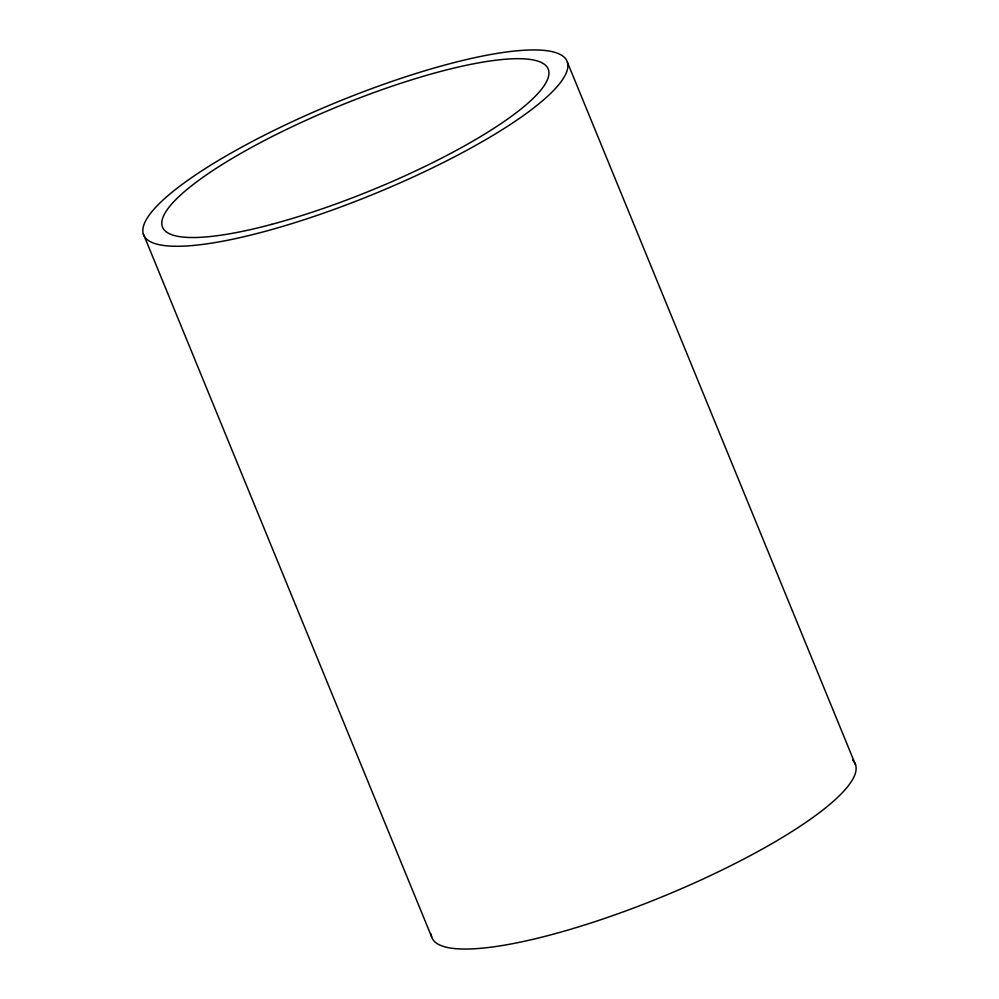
<?xml version="1.0" encoding="UTF-8"?>
<svg xmlns="http://www.w3.org/2000/svg" width="999" height="999" viewBox="0 0 999 999"><rect width="100%" height="100%" fill="white"/><g stroke="black" fill="none" stroke-linecap="round" stroke-linejoin="round"><path stroke-width="1.5" d="M567.37 62.163A228.783 49.513 -22.3 0 1 262.213 232.155A228.783 49.513 -22.3 0 1 236.563 149.987A228.783 49.513 -22.3 0 1 567.37 62.163L855.606 764.959M143.394 234.041L431.63 936.837M852.534 760.114A228.783 49.513 -22.3 0 1 664.472 895.853A228.783 49.513 -22.3 0 1 431.131 933.99M271.853 224.313A208.404 45.105 -22.3 0 0 548.376 69.493A208.404 45.105 -22.3 0 0 245.916 150.512A208.404 45.105 -22.3 0 0 271.853 224.313"/></g></svg>
